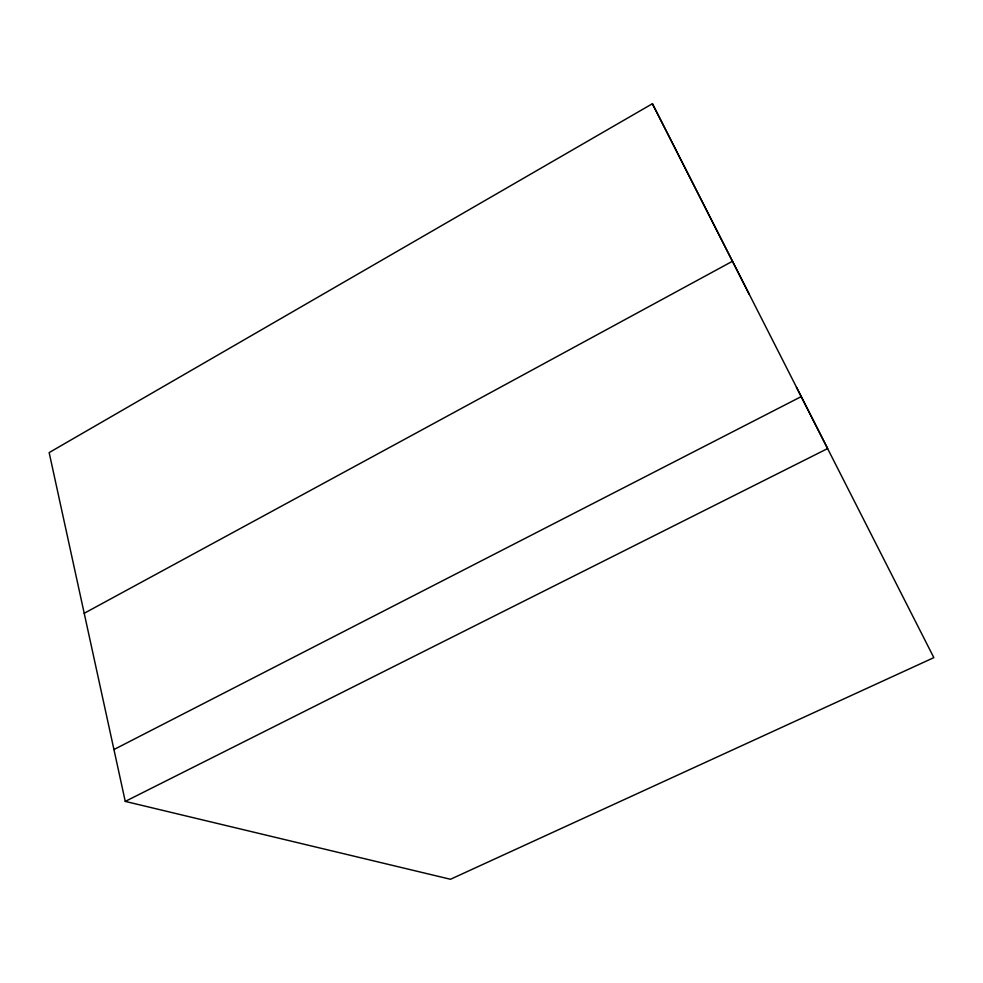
<?xml version="1.0" encoding="UTF-8"?>
<svg xmlns="http://www.w3.org/2000/svg" width="983" height="983" viewBox="0 0 983 983"><rect width="100%" height="100%" fill="white"/><g stroke="black" fill="none" stroke-linecap="round" stroke-linejoin="round"><path stroke-width="1.47" d="M125.259 801.403L827.649 448.543L652.417 103.731L49.15 452.585L125.259 801.403L450.472 879.269L933.85 657.639L796.402 387.179M84.219 613.281L732.47 261.257M113.942 749.538L801.256 396.591M652.417 103.731L749.292 294.384"/></g></svg>
